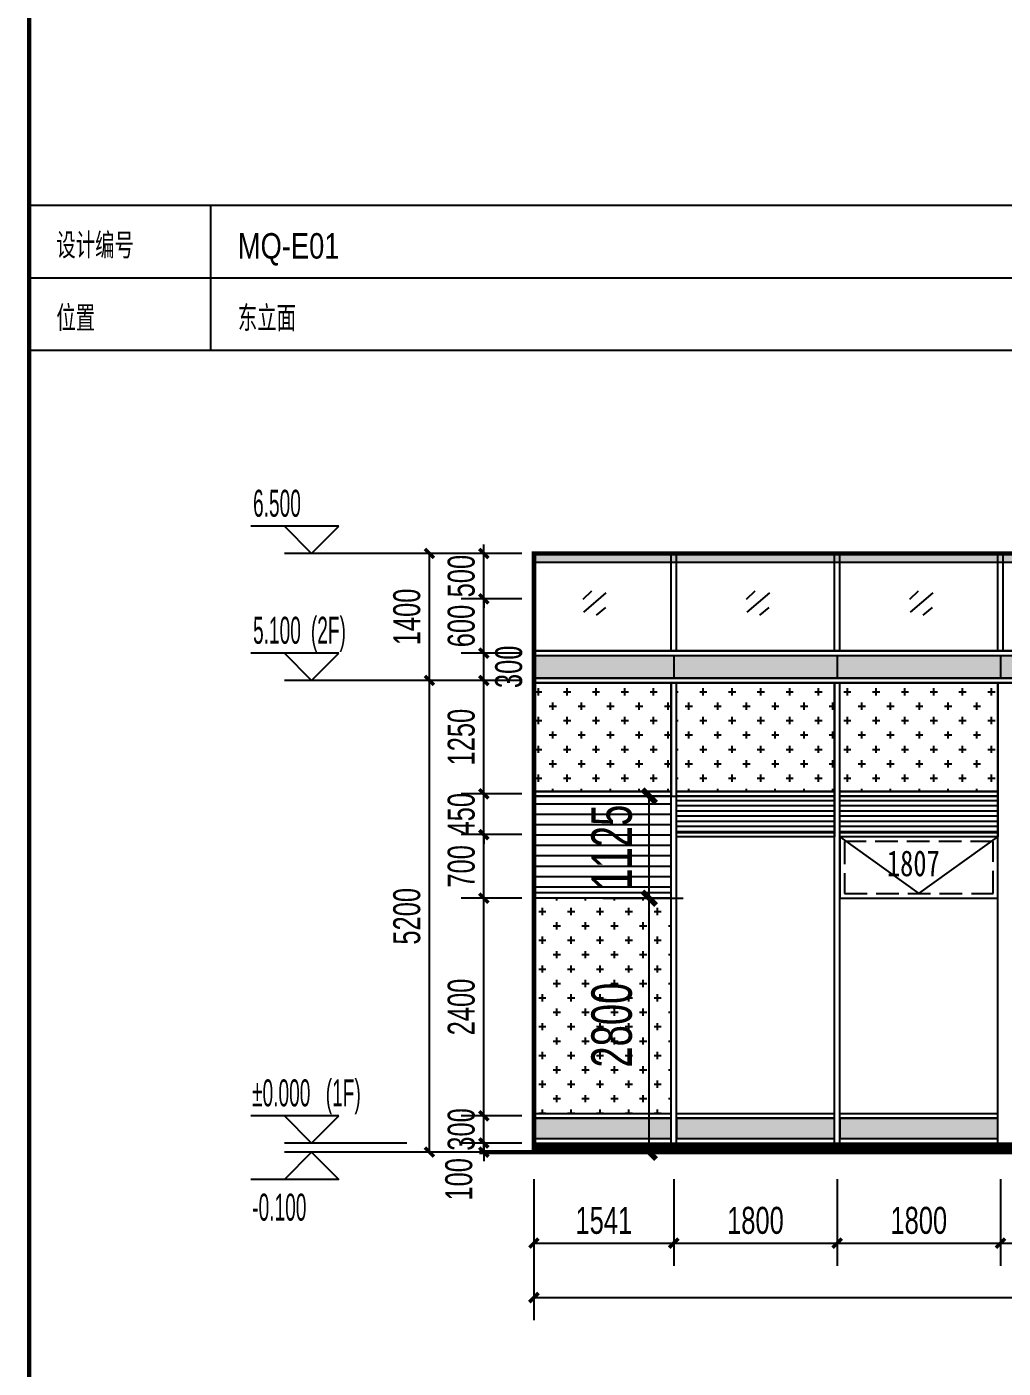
# Model space of a CAD drawing. Extents: x -483182 to 812890, y -390528 to -214858.
# Drawn here: x -312505 to -301746, y -323964 to -309177 of the extents above; entities that cross this region are included whole.
import ezdxf

# ---------------------------------------------------------------- set-up
doc = ezdxf.new("R2010")
doc.units = 0
doc.header["$LTSCALE"] = 1000
doc.header["$MEASUREMENT"] = 0
doc.linetypes.add('ACAD_ISO05W100', pattern=[34, 24, -3, 0.5, -3, 0.5, -3])
doc.linetypes.add('DASH', pattern=[0.35, 0.25, -0.1])
for name, color, linetype in [('01-标注_尺寸', 124, 'Continuous'), ('01-标注_标高', 200, 'Continuous'), ('02-TEXT_标注', 130, 'Continuous'), ('05-填充_156', 156, 'Continuous'), ('05-填充_168', 168, 'Continuous'), ('05-填充_18', 18, 'Continuous'), ('A-0-图名图例', 2, 'Continuous'), ('A-C_窗', 140, 'Continuous'), ('A-E_栏杆', 232, 'Continuous'), ('E-立面轮廓', 241, 'Continuous'), ('外墙百叶', 162, 'Continuous')]:
    doc.layers.add(name, color=color, linetype=linetype)
doc.layers.add('04-不打印_辅助线', color=165, linetype='Continuous', plot=False)
doc.styles.add('_TCH_DIM', font='ros.shx', dxfattribs={"width": 0.75, "bigfont": 'jd.shx'})
doc.styles.add('_TCH_DIM_T3', font='ros.shx', dxfattribs={"width": 0.705882, "bigfont": 'jd.shx'})
doc.styles.get("Standard").update_dxf_attribs({"font": 'STXIHEI_0.TTF', "width": 0.75})
doc.dimstyles.new('_TCH_ARCH&&100', dxfattribs={"dimtxt": 297.5, "dimasz": 100, "dimexe": 250, "dimexo": 300, "dimgap": 100, "dimtad": 1, "dimdec": 0, "dimzin": 0, "dimdsep": 46, "dimtxsty": '_TCH_DIM_T3', "dimblk": 'ARCHTICK', "dimcen": 0.09, "dimclrt": 7, "dimazin": 2, "dimtfac": 1, "dimtdec": 0, "dimtix": 1, "dimtmove": 2, "dimatfit": 3, "dimfxl": 0, "dimtolj": 1, "dimtzin": 0, "dimarcsym": 0})
doc.dimstyles.new('_TCH_ARCH&&150', dxfattribs={"dimtxt": 446.25, "dimasz": 150, "dimexe": 375, "dimexo": 450, "dimgap": 189.375, "dimtad": 1, "dimdec": 0, "dimzin": 0, "dimdsep": 46, "dimtxsty": '_TCH_DIM_T3', "dimblk": 'ARCHTICK', "dimcen": 0.09, "dimclrt": 7, "dimazin": 2, "dimtfac": 1, "dimtdec": 0, "dimtix": 1, "dimtmove": 2, "dimatfit": 3, "dimfxl": 0, "dimtolj": 1, "dimtzin": 0, "dimarcsym": 0})

# ---------------------------------------------------------------- blocks, each defined once
blk = doc.blocks.new('*U269')
at = {"layer": '05-填充_168'}
h = blk.add_hatch(color=256, dxfattribs=at)
h.dxf.hatch_style = 1
h.paths.add_polyline_path([(0, 50), (1511, 50), (1511, 275), (0, 275)])
for points in [[(0, 325), (1511, 325)], [(0, 275), (1511, 275)], [(0, 50), (1511, 50)], [(0, 0), (1511, 0)]]:
    blk.add_lwpolyline(points)
blk.add_lwpolyline([(0, 50), (1511, 50), (1511, 275), (0, 275)], close=True)
blk = doc.blocks.new('*U470')
at = {"layer": '05-填充_156'}
h = blk.add_hatch(dxfattribs=at)
h.set_pattern_fill('CROSS', color=136, scale=100)
h.set_pattern_definition([(0, (-31247, 313254.43), (158.75, 158.75), [79.375, -238.125]), (90, (-31207.32, 313214.74), (-158.75, 158.75), [79.375, -238.125])])
h.paths.add_polyline_path([(0, 1700), (1740, 1700), (1740, 500), (0, 500)])
h = blk.add_hatch(dxfattribs=at)
h.set_pattern_fill('LINE', color=256, scale=60)
h.set_pattern_definition([(0, (1256, 50), (0, 57.15), [])])
h.paths.add_polyline_path([(0, 450), (1740, 450), (1740, 50), (0, 50)])
for points in [[(0, 1700), (1740, 1700), (1740, 500), (0, 500)], [(1740, 450), (0, 450), (0, 500), (1740, 500)], [(1740, 0), (0, 0), (0, 50), (1740, 50)]]:
    blk.add_lwpolyline(points, close=True)
for points in [[(0, 500), (1740, 500)], [(0, 450), (1740, 450)]]:
    blk.add_lwpolyline(points)
at = {"layer": 'A-C_窗'}
blk.add_lwpolyline([(0, 450), (1740, 450), (1740, 50), (0, 50)], close=True, dxfattribs=at)
blk = doc.blocks.new('*U578')
at = {"layer": 'A-C_窗'}
blk.add_blockref('*U470', (-870, -750), dxfattribs=at)
blk = doc.blocks.new('*U579')
at = {"layer": 'A-C_窗', "color": 0, "linetype": 'ByBlock', "lineweight": -2, "transparency": 16777216}
for p in [(0, 0), (1800, 0)]:
    blk.add_blockref('*U578', p, dxfattribs=at)
blk = doc.blocks.new('fffff333')
at = {"layer": '05-填充_156'}
h = blk.add_hatch(dxfattribs=at)
h.set_pattern_fill('CROSS', color=136, scale=100)
h.set_pattern_definition([(0, (-31476.42, 313254.43), (158.75, 158.75), [79.375, -238.125]), (90, (-31436.73, 313214.74), (-158.75, 158.75), [79.375, -238.125])])
h.paths.add_polyline_path([(0, 1700), (1511, 1700), (1511, 500), (0, 500)])
for points in [[(0, 1700), (1511, 1700), (1511, 500), (0, 500)], [(1511, 450), (0, 450), (0, 500), (1511, 500)]]:
    blk.add_lwpolyline(points, close=True)
for points in [[(0, 500), (1511, 500)], [(0, 450), (1511, 450)]]:
    blk.add_lwpolyline(points)
blk = doc.blocks.new('kdytu')
at = {"layer": '05-填充_168'}
h = blk.add_hatch(color=256, dxfattribs=at)
h.dxf.hatch_style = 1
h.paths.add_polyline_path([(0, 50), (1740, 50), (1740, 275), (0, 275)])
for points in [[(0, 325), (1740, 325)], [(0, 275), (1740, 275)], [(0, 50), (1740, 50)], [(0, 0), (1740, 0)]]:
    blk.add_lwpolyline(points)
blk.add_lwpolyline([(0, 50), (1740, 50), (1740, 275), (0, 275)], close=True)
blk = doc.blocks.new('*U580')
at = {"layer": 'A-C_窗'}
blk.add_blockref('kdytu', (-870, -162.5), dxfattribs=at)
blk = doc.blocks.new('*U581')
at = {"layer": 'A-C_窗', "color": 0, "linetype": 'ByBlock', "lineweight": -2, "transparency": 16777216}
for p in [(0, 0), (1800, 0)]:
    blk.add_blockref('*U580', p, dxfattribs=at)
blk = doc.blocks.new('*U272')
at = {"layer": '05-填充_168'}
h = blk.add_hatch(color=256, dxfattribs=at)
h.dxf.hatch_style = 1
h.paths.add_polyline_path([(0, 300), (6741, 300), (6741, 50), (0, 50)])
for points in [[(0, 350), (6741, 350)], [(0, 300), (6741, 300)], [(0, 50), (6741, 50)], [(0, 0), (6741, 0)]]:
    blk.add_lwpolyline(points)
for points in [[(0, 300), (6741, 300), (6741, 350), (0, 350)], [(0, 300), (6741, 300), (6741, 50), (0, 50)], [(6741, 0), (0, 0), (0, 50), (6741, 50)]]:
    blk.add_lwpolyline(points, close=True)
blk = doc.blocks.new('*U590')
at = {"layer": 'A-C_窗'}
blk.add_line((0, 125), (0, -125), dxfattribs=at)
blk = doc.blocks.new('*U591')
at = {"layer": 'A-C_窗', "color": 0, "linetype": 'ByBlock', "lineweight": -2, "transparency": 16777216}
for p in [(0, 0), (1800, 0), (3600, 0)]:
    blk.add_blockref('*U590', p, dxfattribs=at)
blk = doc.blocks.new('*U592')
at = {"layer": 'A-E_栏杆'}
for p, q in [((-30, -537.5), (-30, 537.5)), ((30, -537.5), (30, 537.5))]:
    blk.add_line(p, q, dxfattribs=at)
blk = doc.blocks.new('*U593')
at = {"layer": 'A-E_栏杆', "color": 0, "linetype": 'ByBlock', "lineweight": -2, "transparency": 16777216}
for p in [(0, 0), (1800, 0), (3600, 0)]:
    blk.add_blockref('*U592', p, dxfattribs=at)
blk = doc.blocks.new('jtrsytrs')
at = {"layer": 'A-E_栏杆'}
for points in [[(861, -416), (763, -507)], [(1020, -435), (773, -648)], [(1016, -596), (911, -679)]]:
    blk.add_lwpolyline(points, dxfattribs=at)
blk = doc.blocks.new('*U594')
at = {"layer": 'A-C_窗'}
blk.add_blockref('jtrsytrs', (-907, 533), dxfattribs=at)
blk = doc.blocks.new('*U595')
at = {"layer": 'A-E_栏杆', "color": 0, "linetype": 'ByBlock', "lineweight": -2, "transparency": 16777216}
for p in [(0, 0), (1800, 0), (3600, 0)]:
    blk.add_blockref('*U594', p, dxfattribs=at)
blk = doc.blocks.new('A$C2E0A5E3B')
blk.add_lwpolyline([(-5, 0), (1735, 0), (1735, 675), (-5, 675)], close=True)
for points in [[(-5, 675), (865, 50)], [(865, 50), (1735, 675)]]:
    blk.add_lwpolyline(points)
at = {"linetype": 'DASH'}
blk.add_lwpolyline([(45, 50), (1685, 50), (1685, 625), (45, 625)], close=True, dxfattribs=at)
at = {"layer": '04-不打印_辅助线', "width": 0.75}
blk.add_text('1807', height=285.4, dxfattribs=at).set_placement((514, 242))
blk = doc.blocks.new('图框-A1+1-4')
at = {"const_width": 0.5}
blk.add_lwpolyline([(976, 584), (25, 584), (25, 10), (976, 10)], close=True, dxfattribs=at)
blk = doc.blocks.new('_ArchTick')
at = {"color": 0, "linetype": 'ByBlock', "const_width": 0.4}
blk.add_lwpolyline([(-0.5, -0.5), (0.5, 0.5)], dxfattribs=at)
blk = doc.blocks.new('*D1355')
at = {"layer": '01-标注_尺寸', "color": 0, "lineweight": -2, "transparency": 16777216}
for p, q in [((-307217, -316382), (-308319, -316382)), ((-308069, -321582), (-308069, -316382)), ((-307217, -321582), (-308319, -321582))]:
    blk.add_line(p, q, dxfattribs=at)
at = {"layer": 'Defpoints', "color": 0, "transparency": 16777216}
for p in [(-308069, -316382), (-306917, -316382), (-306917, -321582)]:
    blk.add_point(p, dxfattribs=at)
at = {"layer": '01-标注_尺寸', "color": 0, "lineweight": -2, "transparency": 16777216, "xscale": 100, "yscale": 100, "zscale": 100}
for p, rotation in [((-308069, -316382), 90), ((-308069, -321582), 270)]:
    blk.add_blockref('_ArchTick', p, dxfattribs=dict(at, rotation=rotation))
at = {"layer": '01-标注_尺寸', "color": 7, "transparency": 16777216, "insert": (-308317, -318982), "char_height": 297.5, "attachment_point": 5, "rotation": 90, "style": '_TCH_DIM_T3'}
blk.add_mtext('\\A1;5200', dxfattribs=at)
blk = doc.blocks.new('*D1356')
at = {"layer": '01-标注_尺寸', "color": 0, "lineweight": -2, "transparency": 16777216}
for p, q in [((-307217, -314982), (-308319, -314982)), ((-308069, -316382), (-308069, -314982)), ((-307217, -316382), (-308319, -316382))]:
    blk.add_line(p, q, dxfattribs=at)
at = {"layer": 'Defpoints', "color": 0, "transparency": 16777216}
for p in [(-308069, -314982), (-306917, -314982), (-306917, -316382)]:
    blk.add_point(p, dxfattribs=at)
at = {"layer": '01-标注_尺寸', "color": 0, "lineweight": -2, "transparency": 16777216, "xscale": 100, "yscale": 100, "zscale": 100}
for p, rotation in [((-308069, -314982), 90), ((-308069, -316382), 270)]:
    blk.add_blockref('_ArchTick', p, dxfattribs=dict(at, rotation=rotation))
at = {"layer": '01-标注_尺寸', "color": 7, "transparency": 16777216, "insert": (-308317, -315682), "char_height": 297.5, "attachment_point": 5, "rotation": 90, "style": '_TCH_DIM_T3'}
blk.add_mtext('\\A1;1400', dxfattribs=at)
blk = doc.blocks.new('*D1357')
at = {"layer": '01-标注_尺寸', "color": 0, "lineweight": -2, "transparency": 16777216}
for p, q in [((-307469, -321482), (-307469, -321382)), ((-307049, -321482), (-307719, -321482)), ((-307049, -321582), (-307719, -321582)), ((-307469, -321582), (-307469, -321482)), ((-307469, -321582), (-307469, -321682))]:
    blk.add_line(p, q, dxfattribs=at)
at = {"layer": 'Defpoints', "color": 0, "transparency": 16777216}
for p in [(-307469, -321482), (-306749, -321482), (-306749, -321582)]:
    blk.add_point(p, dxfattribs=at)
at = {"layer": '01-标注_尺寸', "color": 0, "lineweight": -2, "transparency": 16777216, "xscale": 100, "yscale": 100, "zscale": 100}
for p, rotation in [((-307469, -321482), 270), ((-307469, -321582), 90)]:
    blk.add_blockref('_ArchTick', p, dxfattribs=dict(at, rotation=rotation))
at = {"layer": '01-标注_尺寸', "color": 7, "transparency": 16777216, "insert": (-307744, -321882), "char_height": 297.5, "attachment_point": 5, "rotation": 90, "style": '_TCH_DIM_T3'}
blk.add_mtext('\\A1;100', dxfattribs=at)
blk = doc.blocks.new('*D1358')
at = {"layer": '01-标注_尺寸', "color": 0, "lineweight": -2, "transparency": 16777216}
for p, q in [((-307469, -321182), (-307469, -321082)), ((-307049, -321182), (-307719, -321182)), ((-307469, -321482), (-307469, -321182)), ((-307049, -321482), (-307719, -321482)), ((-307469, -321482), (-307469, -321582))]:
    blk.add_line(p, q, dxfattribs=at)
at = {"layer": 'Defpoints', "color": 0, "transparency": 16777216}
for p in [(-307469, -321182), (-306749, -321182), (-306749, -321482)]:
    blk.add_point(p, dxfattribs=at)
at = {"layer": '01-标注_尺寸', "color": 0, "lineweight": -2, "transparency": 16777216, "xscale": 100, "yscale": 100, "zscale": 100}
for p, rotation in [((-307469, -321182), 270), ((-307469, -321482), 90)]:
    blk.add_blockref('_ArchTick', p, dxfattribs=dict(at, rotation=rotation))
at = {"layer": '01-标注_尺寸', "color": 7, "transparency": 16777216, "insert": (-307717, -321332), "char_height": 297.5, "attachment_point": 5, "rotation": 90, "style": '_TCH_DIM_T3'}
blk.add_mtext('\\A1;300', dxfattribs=at)
blk = doc.blocks.new('*D1359')
at = {"layer": '01-标注_尺寸', "color": 0, "lineweight": -2, "transparency": 16777216}
for p, q in [((-307049, -318782), (-307719, -318782)), ((-307469, -321182), (-307469, -318782)), ((-307049, -321182), (-307719, -321182))]:
    blk.add_line(p, q, dxfattribs=at)
at = {"layer": 'Defpoints', "color": 0, "transparency": 16777216}
for p in [(-307469, -318782), (-306749, -318782), (-306749, -321182)]:
    blk.add_point(p, dxfattribs=at)
at = {"layer": '01-标注_尺寸', "color": 0, "lineweight": -2, "transparency": 16777216, "xscale": 100, "yscale": 100, "zscale": 100}
for p, rotation in [((-307469, -318782), 90), ((-307469, -321182), 270)]:
    blk.add_blockref('_ArchTick', p, dxfattribs=dict(at, rotation=rotation))
at = {"layer": '01-标注_尺寸', "color": 7, "transparency": 16777216, "insert": (-307717, -319982), "char_height": 297.5, "attachment_point": 5, "rotation": 90, "style": '_TCH_DIM_T3'}
blk.add_mtext('\\A1;2400', dxfattribs=at)
blk = doc.blocks.new('*D1360')
at = {"layer": '01-标注_尺寸', "color": 0, "lineweight": -2, "transparency": 16777216}
for p, q in [((-307049, -318082), (-307719, -318082)), ((-307469, -318782), (-307469, -318082)), ((-307049, -318782), (-307719, -318782))]:
    blk.add_line(p, q, dxfattribs=at)
at = {"layer": 'Defpoints', "color": 0, "transparency": 16777216}
for p in [(-307469, -318082), (-306749, -318082), (-306749, -318782)]:
    blk.add_point(p, dxfattribs=at)
at = {"layer": '01-标注_尺寸', "color": 0, "lineweight": -2, "transparency": 16777216, "xscale": 100, "yscale": 100, "zscale": 100}
for p, rotation in [((-307469, -318082), 90), ((-307469, -318782), 270)]:
    blk.add_blockref('_ArchTick', p, dxfattribs=dict(at, rotation=rotation))
at = {"layer": '01-标注_尺寸', "color": 7, "transparency": 16777216, "insert": (-307717, -318432), "char_height": 297.5, "attachment_point": 5, "rotation": 90, "style": '_TCH_DIM_T3'}
blk.add_mtext('\\A1;700', dxfattribs=at)
blk = doc.blocks.new('*D1361')
at = {"layer": '01-标注_尺寸', "color": 0, "lineweight": -2, "transparency": 16777216}
for p, q in [((-307469, -317632), (-307469, -317532)), ((-307049, -317632), (-307719, -317632)), ((-307469, -318082), (-307469, -317632)), ((-307049, -318082), (-307719, -318082)), ((-307469, -318082), (-307469, -318182))]:
    blk.add_line(p, q, dxfattribs=at)
at = {"layer": 'Defpoints', "color": 0, "transparency": 16777216}
for p in [(-307469, -317632), (-306749, -317632), (-306749, -318082)]:
    blk.add_point(p, dxfattribs=at)
at = {"layer": '01-标注_尺寸', "color": 0, "lineweight": -2, "transparency": 16777216, "xscale": 100, "yscale": 100, "zscale": 100}
for p, rotation in [((-307469, -317632), 270), ((-307469, -318082), 90)]:
    blk.add_blockref('_ArchTick', p, dxfattribs=dict(at, rotation=rotation))
at = {"layer": '01-标注_尺寸', "color": 7, "transparency": 16777216, "insert": (-307717, -317857), "char_height": 297.5, "attachment_point": 5, "rotation": 90, "style": '_TCH_DIM_T3'}
blk.add_mtext('\\A1;450', dxfattribs=at)
blk = doc.blocks.new('*D1362')
at = {"layer": '01-标注_尺寸', "color": 0, "lineweight": -2, "transparency": 16777216}
for p, q in [((-307049, -316382), (-307719, -316382)), ((-307469, -317632), (-307469, -316382)), ((-307049, -317632), (-307719, -317632))]:
    blk.add_line(p, q, dxfattribs=at)
at = {"layer": 'Defpoints', "color": 0, "transparency": 16777216}
for p in [(-307469, -316382), (-306749, -316382), (-306749, -317632)]:
    blk.add_point(p, dxfattribs=at)
at = {"layer": '01-标注_尺寸', "color": 0, "lineweight": -2, "transparency": 16777216, "xscale": 100, "yscale": 100, "zscale": 100}
for p, rotation in [((-307469, -316382), 90), ((-307469, -317632), 270)]:
    blk.add_blockref('_ArchTick', p, dxfattribs=dict(at, rotation=rotation))
at = {"layer": '01-标注_尺寸', "color": 7, "transparency": 16777216, "insert": (-307717, -317007), "char_height": 297.5, "attachment_point": 5, "rotation": 90, "style": '_TCH_DIM_T3'}
blk.add_mtext('\\A1;1250', dxfattribs=at)
blk = doc.blocks.new('*D1363')
at = {"layer": '01-标注_尺寸', "color": 0, "lineweight": -2, "transparency": 16777216}
for p, q in [((-307049, -316082), (-307719, -316082)), ((-307469, -316382), (-307469, -316082)), ((-307049, -316382), (-307719, -316382))]:
    blk.add_line(p, q, dxfattribs=at)
at = {"layer": 'Defpoints', "color": 0, "transparency": 16777216}
for p in [(-307469, -316082), (-306749, -316082), (-306749, -316382)]:
    blk.add_point(p, dxfattribs=at)
at = {"layer": '01-标注_尺寸', "color": 0, "lineweight": -2, "transparency": 16777216, "xscale": 100, "yscale": 100, "zscale": 100}
for p, rotation in [((-307469, -316082), 90), ((-307469, -316382), 270)]:
    blk.add_blockref('_ArchTick', p, dxfattribs=dict(at, rotation=rotation))
at = {"layer": '01-标注_尺寸', "color": 7, "transparency": 16777216, "insert": (-307194, -316232), "char_height": 297.5, "attachment_point": 5, "rotation": 90, "style": '_TCH_DIM_T3'}
blk.add_mtext('\\A1;300', dxfattribs=at)
blk = doc.blocks.new('*D1364')
at = {"layer": '01-标注_尺寸', "color": 0, "lineweight": -2, "transparency": 16777216}
for p, q in [((-307049, -315482), (-307719, -315482)), ((-307469, -316082), (-307469, -315482)), ((-307049, -316082), (-307719, -316082))]:
    blk.add_line(p, q, dxfattribs=at)
at = {"layer": 'Defpoints', "color": 0, "transparency": 16777216}
for p in [(-307469, -315482), (-306749, -315482), (-306749, -316082)]:
    blk.add_point(p, dxfattribs=at)
at = {"layer": '01-标注_尺寸', "color": 0, "lineweight": -2, "transparency": 16777216, "xscale": 100, "yscale": 100, "zscale": 100}
for p, rotation in [((-307469, -315482), 90), ((-307469, -316082), 270)]:
    blk.add_blockref('_ArchTick', p, dxfattribs=dict(at, rotation=rotation))
at = {"layer": '01-标注_尺寸', "color": 7, "transparency": 16777216, "insert": (-307717, -315782), "char_height": 297.5, "attachment_point": 5, "rotation": 90, "style": '_TCH_DIM_T3'}
blk.add_mtext('\\A1;600', dxfattribs=at)
blk = doc.blocks.new('*D1365')
at = {"layer": '01-标注_尺寸', "color": 0, "lineweight": -2, "transparency": 16777216}
for p, q in [((-307469, -314982), (-307469, -314882)), ((-307049, -314982), (-307719, -314982)), ((-307469, -315482), (-307469, -314982)), ((-307049, -315482), (-307719, -315482)), ((-307469, -315482), (-307469, -315582))]:
    blk.add_line(p, q, dxfattribs=at)
at = {"layer": 'Defpoints', "color": 0, "transparency": 16777216}
for p in [(-307469, -314982), (-306749, -314982), (-306749, -315482)]:
    blk.add_point(p, dxfattribs=at)
at = {"layer": '01-标注_尺寸', "color": 0, "lineweight": -2, "transparency": 16777216, "xscale": 100, "yscale": 100, "zscale": 100}
for p, rotation in [((-307469, -314982), 270), ((-307469, -315482), 90)]:
    blk.add_blockref('_ArchTick', p, dxfattribs=dict(at, rotation=rotation))
at = {"layer": '01-标注_尺寸', "color": 7, "transparency": 16777216, "insert": (-307717, -315232), "char_height": 297.5, "attachment_point": 5, "rotation": 90, "style": '_TCH_DIM_T3'}
blk.add_mtext('\\A1;500', dxfattribs=at)
blk = doc.blocks.new('*D1366')
at = {"layer": '01-标注_尺寸', "color": 0, "lineweight": -2, "transparency": 16777216}
for p, q in [((-306917, -321881), (-306917, -322835)), ((-305376, -321881), (-305376, -322835)), ((-306917, -322585), (-305376, -322585))]:
    blk.add_line(p, q, dxfattribs=at)
at = {"layer": 'Defpoints', "color": 0, "transparency": 16777216}
for p in [(-306917, -321581), (-305376, -321581), (-305376, -322585)]:
    blk.add_point(p, dxfattribs=at)
at = {"layer": '01-标注_尺寸', "color": 0, "lineweight": -2, "transparency": 16777216, "xscale": 100, "yscale": 100, "zscale": 100, "rotation": 180}
blk.add_blockref('_ArchTick', (-306917, -322585), dxfattribs=at)
at = {"layer": '01-标注_尺寸', "color": 0, "lineweight": -2, "transparency": 16777216, "xscale": 100, "yscale": 100, "zscale": 100}
blk.add_blockref('_ArchTick', (-305376, -322585), dxfattribs=at)
at = {"layer": '01-标注_尺寸', "color": 7, "transparency": 16777216, "insert": (-306147, -322336), "char_height": 297.5, "attachment_point": 5, "style": '_TCH_DIM_T3'}
blk.add_mtext('\\A1;1541', dxfattribs=at)
blk = doc.blocks.new('*D1367')
at = {"layer": '01-标注_尺寸', "color": 0, "lineweight": -2, "transparency": 16777216}
for p, q in [((-305376, -321881), (-305376, -322835)), ((-303576, -321881), (-303576, -322835)), ((-305376, -322585), (-303576, -322585))]:
    blk.add_line(p, q, dxfattribs=at)
at = {"layer": 'Defpoints', "color": 0, "transparency": 16777216}
for p in [(-305376, -321581), (-303576, -321581), (-303576, -322585)]:
    blk.add_point(p, dxfattribs=at)
at = {"layer": '01-标注_尺寸', "color": 0, "lineweight": -2, "transparency": 16777216, "xscale": 100, "yscale": 100, "zscale": 100, "rotation": 180}
blk.add_blockref('_ArchTick', (-305376, -322585), dxfattribs=at)
at = {"layer": '01-标注_尺寸', "color": 0, "lineweight": -2, "transparency": 16777216, "xscale": 100, "yscale": 100, "zscale": 100}
blk.add_blockref('_ArchTick', (-303576, -322585), dxfattribs=at)
at = {"layer": '01-标注_尺寸', "color": 7, "transparency": 16777216, "insert": (-304476, -322336), "char_height": 297.5, "attachment_point": 5, "style": '_TCH_DIM_T3'}
blk.add_mtext('\\A1;1800', dxfattribs=at)
blk = doc.blocks.new('*D1368')
at = {"layer": '01-标注_尺寸', "color": 0, "lineweight": -2, "transparency": 16777216}
for p, q in [((-303576, -321881), (-303576, -322835)), ((-301776, -321881), (-301776, -322835)), ((-303576, -322585), (-301776, -322585))]:
    blk.add_line(p, q, dxfattribs=at)
at = {"layer": 'Defpoints', "color": 0, "transparency": 16777216}
for p in [(-303576, -321581), (-301776, -321581), (-301776, -322585)]:
    blk.add_point(p, dxfattribs=at)
at = {"layer": '01-标注_尺寸', "color": 0, "lineweight": -2, "transparency": 16777216, "xscale": 100, "yscale": 100, "zscale": 100, "rotation": 180}
blk.add_blockref('_ArchTick', (-303576, -322585), dxfattribs=at)
at = {"layer": '01-标注_尺寸', "color": 0, "lineweight": -2, "transparency": 16777216, "xscale": 100, "yscale": 100, "zscale": 100}
blk.add_blockref('_ArchTick', (-301776, -322585), dxfattribs=at)
at = {"layer": '01-标注_尺寸', "color": 7, "transparency": 16777216, "insert": (-302676, -322336), "char_height": 297.5, "attachment_point": 5, "style": '_TCH_DIM_T3'}
blk.add_mtext('\\A1;1800', dxfattribs=at)
blk = doc.blocks.new('*D1369')
at = {"layer": '01-标注_尺寸', "color": 0, "lineweight": -2, "transparency": 16777216}
for p, q in [((-301776, -321881), (-301776, -322835)), ((-300176, -321881), (-300176, -322835)), ((-301776, -322585), (-300176, -322585))]:
    blk.add_line(p, q, dxfattribs=at)
at = {"layer": 'Defpoints', "color": 0, "transparency": 16777216}
for p in [(-301776, -321581), (-300176, -321581), (-300176, -322585)]:
    blk.add_point(p, dxfattribs=at)
at = {"layer": '01-标注_尺寸', "color": 0, "lineweight": -2, "transparency": 16777216, "xscale": 100, "yscale": 100, "zscale": 100, "rotation": 180}
blk.add_blockref('_ArchTick', (-301776, -322585), dxfattribs=at)
at = {"layer": '01-标注_尺寸', "color": 0, "lineweight": -2, "transparency": 16777216, "xscale": 100, "yscale": 100, "zscale": 100}
blk.add_blockref('_ArchTick', (-300176, -322585), dxfattribs=at)
at = {"layer": '01-标注_尺寸', "color": 7, "transparency": 16777216, "insert": (-300976, -322336), "char_height": 297.5, "attachment_point": 5, "style": '_TCH_DIM_T3'}
blk.add_mtext('\\A1;1600', dxfattribs=at)
blk = doc.blocks.new('*D1412')
at = {"layer": '01-标注_尺寸', "color": 0, "lineweight": -2, "transparency": 16777216}
for p, q in [((-306917, -322481), (-306917, -323435)), ((-241458, -322481), (-241458, -323435)), ((-306917, -323185), (-241458, -323185))]:
    blk.add_line(p, q, dxfattribs=at)
at = {"layer": 'Defpoints', "color": 0, "transparency": 16777216}
for p in [(-306917, -322181), (-241458, -322181), (-241458, -323185)]:
    blk.add_point(p, dxfattribs=at)
at = {"layer": '01-标注_尺寸', "color": 0, "lineweight": -2, "transparency": 16777216, "xscale": 100, "yscale": 100, "zscale": 100, "rotation": 180}
blk.add_blockref('_ArchTick', (-306917, -323185), dxfattribs=at)
at = {"layer": '01-标注_尺寸', "color": 0, "lineweight": -2, "transparency": 16777216, "xscale": 100, "yscale": 100, "zscale": 100}
blk.add_blockref('_ArchTick', (-241458, -323185), dxfattribs=at)
at = {"layer": '01-标注_尺寸', "color": 7, "transparency": 16777216, "insert": (-274187, -322936), "char_height": 297.5, "attachment_point": 5, "style": '_TCH_DIM_T3'}
blk.add_mtext('\\A1;65459', dxfattribs=at)
blk = doc.blocks.new('*D2216')
at = {"layer": '01-标注_尺寸', "color": 0, "lineweight": -2, "transparency": 16777216}
for p, q in [((-306156, -318782), (-305271, -318782)), ((-305646, -321582), (-305646, -318782)), ((-306156, -321582), (-305271, -321582))]:
    blk.add_line(p, q, dxfattribs=at)
at = {"layer": 'Defpoints', "color": 0, "transparency": 16777216}
for p in [(-306606, -318782), (-305646, -318782), (-306606, -321582)]:
    blk.add_point(p, dxfattribs=at)
at = {"layer": '01-标注_尺寸', "color": 0, "lineweight": -2, "transparency": 16777216, "xscale": 150, "yscale": 150, "zscale": 150}
for p, rotation in [((-305646, -318782), 90), ((-305646, -321582), 270)]:
    blk.add_blockref('_ArchTick', p, dxfattribs=dict(at, rotation=rotation))
at = {"layer": '01-标注_尺寸', "color": 7, "transparency": 16777216, "insert": (-306058, -320182), "char_height": 446.2, "attachment_point": 5, "rotation": 90, "style": '_TCH_DIM_T3'}
blk.add_mtext('\\A1;2800', dxfattribs=at)
blk = doc.blocks.new('*D2217')
at = {"layer": '01-标注_尺寸', "color": 0, "lineweight": -2, "transparency": 16777216}
for p, q in [((-306156, -317657), (-305271, -317657)), ((-305646, -318782), (-305646, -317657)), ((-306156, -318782), (-305271, -318782))]:
    blk.add_line(p, q, dxfattribs=at)
at = {"layer": 'Defpoints', "color": 0, "transparency": 16777216}
for p in [(-306606, -317657), (-305646, -317657), (-306606, -318782)]:
    blk.add_point(p, dxfattribs=at)
at = {"layer": '01-标注_尺寸', "color": 0, "lineweight": -2, "transparency": 16777216, "xscale": 150, "yscale": 150, "zscale": 150}
for p, rotation in [((-305646, -317657), 90), ((-305646, -318782), 270)]:
    blk.add_blockref('_ArchTick', p, dxfattribs=dict(at, rotation=rotation))
at = {"layer": '01-标注_尺寸', "color": 7, "transparency": 16777216, "insert": (-306058, -318220), "char_height": 446.2, "attachment_point": 5, "rotation": 90, "style": '_TCH_DIM_T3'}
blk.add_mtext('\\A1;1125', dxfattribs=at)

msp = doc.modelspace()

# ---------------------------------------------------------------- hatches: boundary and pattern name
at = {"layer": '05-填充_156'}
h = msp.add_hatch(dxfattribs=at)
h.set_pattern_fill('CROSS', color=136, scale=100)
h.set_pattern_definition([(0, (0, 0), (158.75, 158.75), [79.375, -238.125]), (90, (39.69, -39.69), (-158.75, 158.75), [79.375, -238.125])])
h.paths.add_polyline_path([(-306916.9, -318782.4), (-305406.3, -318782.4), (-305406.3, -321157.4), (-306916.9, -321157.4)])
at = {"layer": '05-填充_18'}
h = msp.add_hatch(color=256, dxfattribs=at)
h.dxf.hatch_style = 1
h.paths.add_polyline_path([(-306916.9, -314982.4), (-241458, -314982.4), (-241458, -315082.4), (-306916.9, -315082.4)])
at = {"layer": '外墙百叶'}
h = msp.add_hatch(dxfattribs=at)
h.set_pattern_fill('LINE', color=256, scale=120)
h.set_pattern_definition([(0, (52652.95, -19990.5), (0, 114.3), [])])
h.paths.add_polyline_path([(-306916.9, -318722.4), (-305406.3, -318722.4), (-305406.3, -317657.4), (-306916.9, -317657.4)])

# ---------------------------------------------------------------- linework, layer by layer
at = {"layer": '01-标注_标高'}
for p, q in [((-309066.7, -314682.4), (-310036.2, -314682.4)), ((-309366.7, -314982.4), (-309666.7, -314682.4)), ((-309366.7, -314982.4), (-309066.7, -314682.4)), ((-308318.7, -314982.4), (-309666.7, -314982.4)), ((-309066.7, -316082.4), (-310036.2, -316082.4)), ((-309366.7, -316382.4), (-309666.7, -316082.4)), ((-309366.7, -316382.4), (-309066.7, -316082.4)), ((-308318.7, -316382.4), (-309666.7, -316382.4)), ((-309066.7, -321182.4), (-310036.2, -321182.4)), ((-309366.7, -321482.4), (-309666.7, -321182.4)), ((-309366.7, -321482.4), (-309066.7, -321182.4)), ((-308318.7, -321482.4), (-309666.7, -321482.4)), ((-309366.7, -321582.4), (-309666.7, -321882.4)), ((-308318.7, -321582.4), (-309666.7, -321582.4)), ((-309366.7, -321582.4), (-309066.7, -321882.4)), ((-309066.7, -321882.4), (-310036.2, -321882.4))]:
    msp.add_line(p, q, dxfattribs=at)
at = {"layer": '05-填充_18', "const_width": 100}
msp.add_lwpolyline([(-306916.9, -321532.4), (-245338.3, -321532.4)], dxfattribs=at)
at = {"layer": 'A-0-图名图例'}
for p, q in [((-312480, -311141.9), (-217380, -311141.9)), ((-310480, -311141.9), (-310480, -312741.9)), ((-312480, -311941.9), (-217380, -311941.9)), ((-312480, -312741.9), (-217380, -312741.9))]:
    msp.add_line(p, q, dxfattribs=at)
at = {"layer": 'A-C_窗'}
for p, q in [((-305406.3, -321482.4), (-305406.3, -316407.4)), ((-305346.3, -321482.4), (-305346.3, -316407.4)), ((-303606.3, -321482.4), (-303606.3, -316407.4)), ((-303546.3, -321482.4), (-303546.3, -316407.4)), ((-301806.3, -321482.4), (-301806.3, -316407.4)), ((-305406.3, -318722.4), (-306916.9, -318722.4)), ((-305406.3, -318782.4), (-306916.9, -318782.4)), ((-306916.9, -321482.4), (-245338.3, -321482.4))]:
    msp.add_line(p, q, dxfattribs=at)
at = {"layer": 'A-E_栏杆'}
msp.add_lwpolyline([(-306916.9, -314982.4), (-241458, -314982.4), (-241458, -315082.4), (-306916.9, -315082.4)], close=True, dxfattribs=at)
at = {"layer": 'E-立面轮廓', "const_width": 50}
msp.add_lwpolyline([(-306916.9, -314982.4), (-241458, -314982.4), (-241458, -318107.4), (-245338.3, -318107.4), (-245338.3, -321582.4), (-306916.9, -321582.4)], close=True, dxfattribs=at)
msp.add_lwpolyline([(-241458, -321582.4), (-307516.9, -321582.4)], dxfattribs=at)

# ---------------------------------------------------------------- block references
at = {"xscale": 100, "yscale": 100, "zscale": 100}
msp.add_blockref('图框-A1+1-4', (-314980, -353791.9), dxfattribs=at)
at = {"layer": 'A-C_窗'}
for name, p in [('*U272', (-306916.9, -316407.4)), ('*U591', (-305376.3, -316232.4)), ('fffff333', (-306916.9, -318107.4)), ('*U579', (-304476.3, -317357.4)), ('A$C2E0A5E3B', (-303541.3, -318782.4)), ('*U269', (-306916.9, -321482.4)), ('*U581', (-304476.3, -321319.9))]:
    msp.add_blockref(name, p, dxfattribs=at)
at = {"layer": 'A-E_栏杆'}
for name, p in [('*U593', (-305376.3, -315519.9)), ('*U595', (-306236, -315515))]:
    msp.add_blockref(name, p, dxfattribs=at)

# ---------------------------------------------------------------- texts
at = {"layer": '02-TEXT_标注', "linetype": 'ACAD_ISO05W100', "style": '_TCH_DIM', "width": 0.8}
for s, p in [('设计编号', (-312180, -311730.4)), ('MQ-E01', (-310180, -311731.9)), ('位置', (-312180, -312531.9)), ('东立面', (-310180, -312531.9))]:
    msp.add_text(s, height=281.25, dxfattribs=at).set_placement(p)
at = {"layer": '02-TEXT_标注', "style": '_TCH_DIM', "width": 0.529412}
for s, p in [('6.500', (-310012.2, -314577.4)), ('5.100', (-310012.2, -315977.4)), ('(2F)', (-309375, -315977.4)), ('%%P0.000', (-310023.2, -321077.4)), ('(1F)', (-309210.9, -321077.4)), ('-0.100', (-310021.2, -322337.4))]:
    msp.add_text(s, height=297.5, dxfattribs=at).set_placement(p)

# ---------------------------------------------------------------- dimensions: what is measured, and where the dimension line sits
at = {"layer": '01-标注_尺寸'}
for p1, p2, distance, dimstyle, picture, middle in [((-306916.9, -316382.4), (-306916.9, -314982.4), 1151.7, '_TCH_ARCH&&100', '*D1356', (-308317.4, -315682.4)), ((-306748.8, -315482.4), (-306748.8, -314982.4), 719.8, '_TCH_ARCH&&100', '*D1365', (-307717.4, -315232.4)), ((-306748.8, -316082.4), (-306748.8, -315482.4), 719.8, '_TCH_ARCH&&100', '*D1364', (-307717.4, -315782.4)), ((-306916.9, -321582.4), (-306916.9, -316382.4), 1151.7, '_TCH_ARCH&&100', '*D1355', (-308317.4, -318982.4)), ((-306748.8, -317632.1), (-306748.8, -316382.4), 719.8, '_TCH_ARCH&&100', '*D1362', (-307717.4, -317007.3)), ((-306748.8, -318082.4), (-306748.8, -317632.1), 719.8, '_TCH_ARCH&&100', '*D1361', (-307717.4, -317857.3)), ((-306605.9, -318782.4), (-306605.9, -317657.4), -960.1, '_TCH_ARCH&&150', '*D2217', (-306058.2, -318219.9)), ((-306748.8, -318782.4), (-306748.8, -318082.4), 719.8, '_TCH_ARCH&&100', '*D1360', (-307717.4, -318432.4)), ((-306748.8, -321182.4), (-306748.8, -318782.4), 719.8, '_TCH_ARCH&&100', '*D1359', (-307717.4, -319982.4)), ((-306605.9, -321582.4), (-306605.9, -318782.4), -960.1, '_TCH_ARCH&&150', '*D2216', (-306058.2, -320182.4)), ((-306748.8, -321482.4), (-306748.8, -321182.4), 719.8, '_TCH_ARCH&&100', '*D1358', (-307717.4, -321332.4)), ((-306916.9, -321580.9), (-305376.3, -321580.9), -1004.3, '_TCH_ARCH&&100', '*D1366', (-306146.6, -322336.5)), ((-305376.3, -321580.9), (-303576.3, -321580.9), -1004.3, '_TCH_ARCH&&100', '*D1367', (-304476.3, -322336.5)), ((-303576.3, -321580.9), (-301776.3, -321580.9), -1004.3, '_TCH_ARCH&&100', '*D1368', (-302676.3, -322336.5)), ((-301776.3, -321580.9), (-300176.3, -321580.9), -1004.3, '_TCH_ARCH&&100', '*D1369', (-300976.3, -322336.5)), ((-306916.9, -322180.9), (-241458, -322180.9), -1004.3, '_TCH_ARCH&&100', '*D1412', (-274187.5, -322936.5))]:
    dim = msp.add_aligned_dim(p1=p1, p2=p2, distance=distance, dimstyle=dimstyle, dxfattribs=at)
    dim.commit()
    dim.dimension.update_dxf_attribs({"geometry": picture, "text_midpoint": middle})
for base, p1, p2, picture, middle in [((-307468.7, -316082.4), (-306748.8, -316382.4), (-306748.8, -316082.4), '*D1363', (-307193.7, -316232.4)), ((-307468.7, -321482.4), (-306748.8, -321582.4), (-306748.8, -321482.4), '*D1357', (-307743.7, -321882.4))]:
    dim = msp.add_linear_dim(base=base, p1=p1, p2=p2, angle=90, dimstyle='_TCH_ARCH&&100', dxfattribs=at)
    dim.commit()
    dim.dimension.update_dxf_attribs({"geometry": picture, "text_midpoint": middle, "dimtype": 161})

doc.saveas('drawing.dxf')
